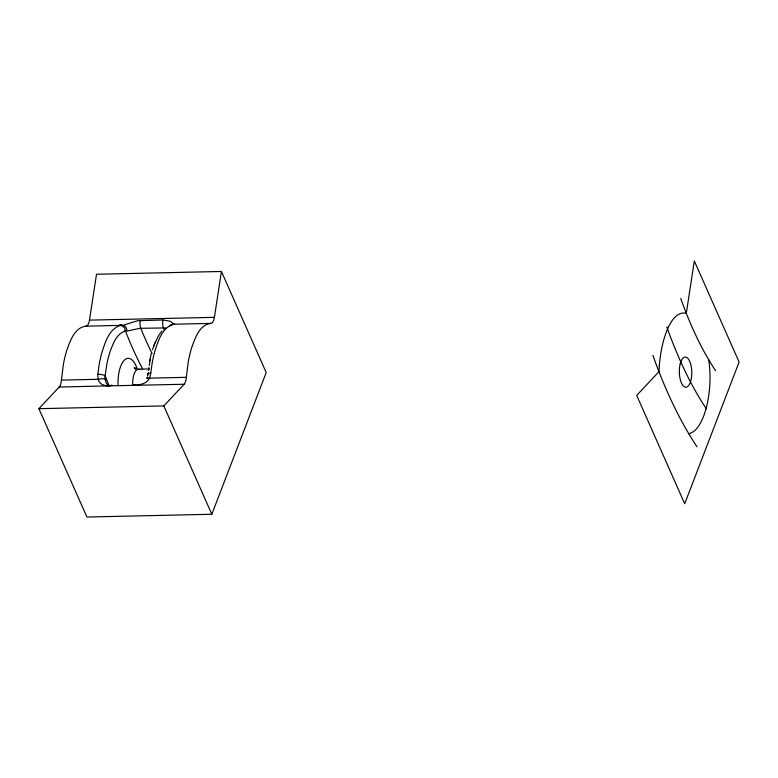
<?xml version="1.0" encoding="UTF-8"?>
<svg xmlns="http://www.w3.org/2000/svg" width="778" height="778" viewBox="0 0 778 778"><rect width="100%" height="100%" fill="white"/><g stroke="black" fill="none" stroke-linecap="round" stroke-linejoin="round"><path stroke-width="1.17" d="M85.843 326.176A9.803 4.046 88.7 0 0 89.489 320.128L96.511 274.245L221.429 271.473L266.212 372.545L211.83 514.258L86.912 517.03L38.9 408.683L59.186 387.036A9.803 4.046 88.7 0 0 61.413 380.111L63.358 364.493A73.745 30.468 88.7 0 1 66.752 350.431C70.195 341.065 74.328 327.674 85.843 326.176L123.089 325.321L137.56 320.721L162.972 319.991L170.149 321.226L174.194 324.212A5.222 5.008 -88.5 0 0 170.849 325.632M38.9 408.683L163.818 405.912L184.104 384.264A9.803 4.046 88.7 0 0 186.331 377.33L188.266 361.721A73.745 30.468 88.7 0 1 191.67 347.659C195.103 338.294 199.236 324.893 210.75 323.395A9.803 4.046 88.7 0 0 214.407 317.356L221.429 271.473M184.104 384.264L110.398 385.83C105.623 386.238 99.176 384.886 98.252 379.285A24.108 22.961 -12.7 0 1 97.843 374.296L99.088 365.164A73.375 30.313 88.7 0 1 101.899 352.444C105.225 342.378 108.91 329.269 120.104 325.535A5.543 5.038 79.5 0 1 125.423 330.942A351.919 145.389 88.7 0 0 142.607 368.869M108.978 385.382A419.75 173.416 88.7 0 1 105.118 375.745L107.014 363.268A67.812 28.018 88.7 0 1 109.951 352.006C112.946 343.993 116.389 333.733 125.423 330.942M148.199 372.672L147.946 374.792A5.543 1.468 5.9 0 1 150.767 373.119L152.011 363.997A73.375 30.313 88.7 0 1 154.822 351.267C158.148 341.202 161.834 328.092 173.017 324.358A5.543 5.038 79.5 0 0 169.205 326.488M148.452 370.542L148.929 367.42M149.279 365.359L149.843 362.324M149.434 361.352L151.34 353.436M152.459 349.74L154.219 344.917M154.997 342.991L158.576 335.668L161.931 330.99M153.684 346.249L155.581 341.571M186.331 377.33L149.493 378.147C146.672 384.206 138.951 385.061 133.038 385.324A6.778 2.801 88.7 0 1 135.596 385.518M688.763 433.706C696.106 432.043 699.879 424.555 702.758 418.282A63.378 26.189 88.7 0 0 707.387 403.169C710.343 388.932 710.82 374.179 708.729 359.786M59.186 387.036L110.398 385.83A6.778 2.801 88.7 0 1 112.547 385.577M89.489 320.128L214.407 317.356M174.194 324.212L210.75 323.395M138.727 369.19L149.454 368.947M61.413 380.111L98.252 379.285A5.174 1.459 -7.5 0 1 105.302 379.382L106.304 383.204L108.123 385.655M165.889 327.937L139.904 328.306L126.863 331.146A5.222 4.405 -89.8 0 0 122.399 325.36M136.082 368.753L134.244 367.401L135.537 369.229M163.818 405.912L211.83 514.258M119.413 325.048A25.917 8.714 29.5 0 1 121.524 324.65M152.08 353.504A340.832 140.808 88.7 0 1 140.779 328.297A6.399 2.645 88.7 0 1 140.332 320.497M124.888 330.611A20.539 3.793 28.3 0 1 126.182 330.699M164.314 329.998A340.832 140.808 88.7 0 1 163.419 327.801A6.399 2.645 88.7 0 1 162.972 319.991M97.853 374.296A5.543 1.468 5.9 0 1 105.118 375.745M105.263 379.392A17.943 17.524 -32 0 1 105.059 375.745M147.664 374.821A17.943 13.022 -75.7 0 1 147.538 376.144M132.659 384.478A15.093 6.234 88.7 0 1 140.303 369.745M117.993 384.857A26.18 10.814 88.7 0 1 124.791 359.776A26.18 10.814 88.7 0 1 137.074 368.529M147.441 378.448A5.174 0.554 15.2 0 1 149.493 378.147M150.747 373.119A24.108 16.212 -67.4 0 1 149.464 378.147M174.058 323.58A25.917 3.666 -36.4 0 1 174.398 324.066M150.057 361.332A67.812 28.018 88.7 0 1 150.485 359.368M706.327 408.8A385.907 159.432 88.7 0 1 666.814 326.935M697.02 446.815A430.993 178.065 88.7 0 1 652.888 355.381M715.634 370.785A340.832 140.808 88.7 0 1 680.74 298.48M659.306 365.602L658.947 371.67L636.696 395.409L684.708 503.755L739.1 362.042L694.316 260.97L686.303 313.32C676.831 311.093 670.986 321.431 667.709 328.656C662.71 340.346 660.396 352.988 659.306 365.602M680.196 363.851A15.093 6.234 88.7 0 0 685.476 387.201A15.093 6.234 88.7 0 0 691 365.359A15.093 6.234 88.7 0 0 680.196 363.851"/></g></svg>
